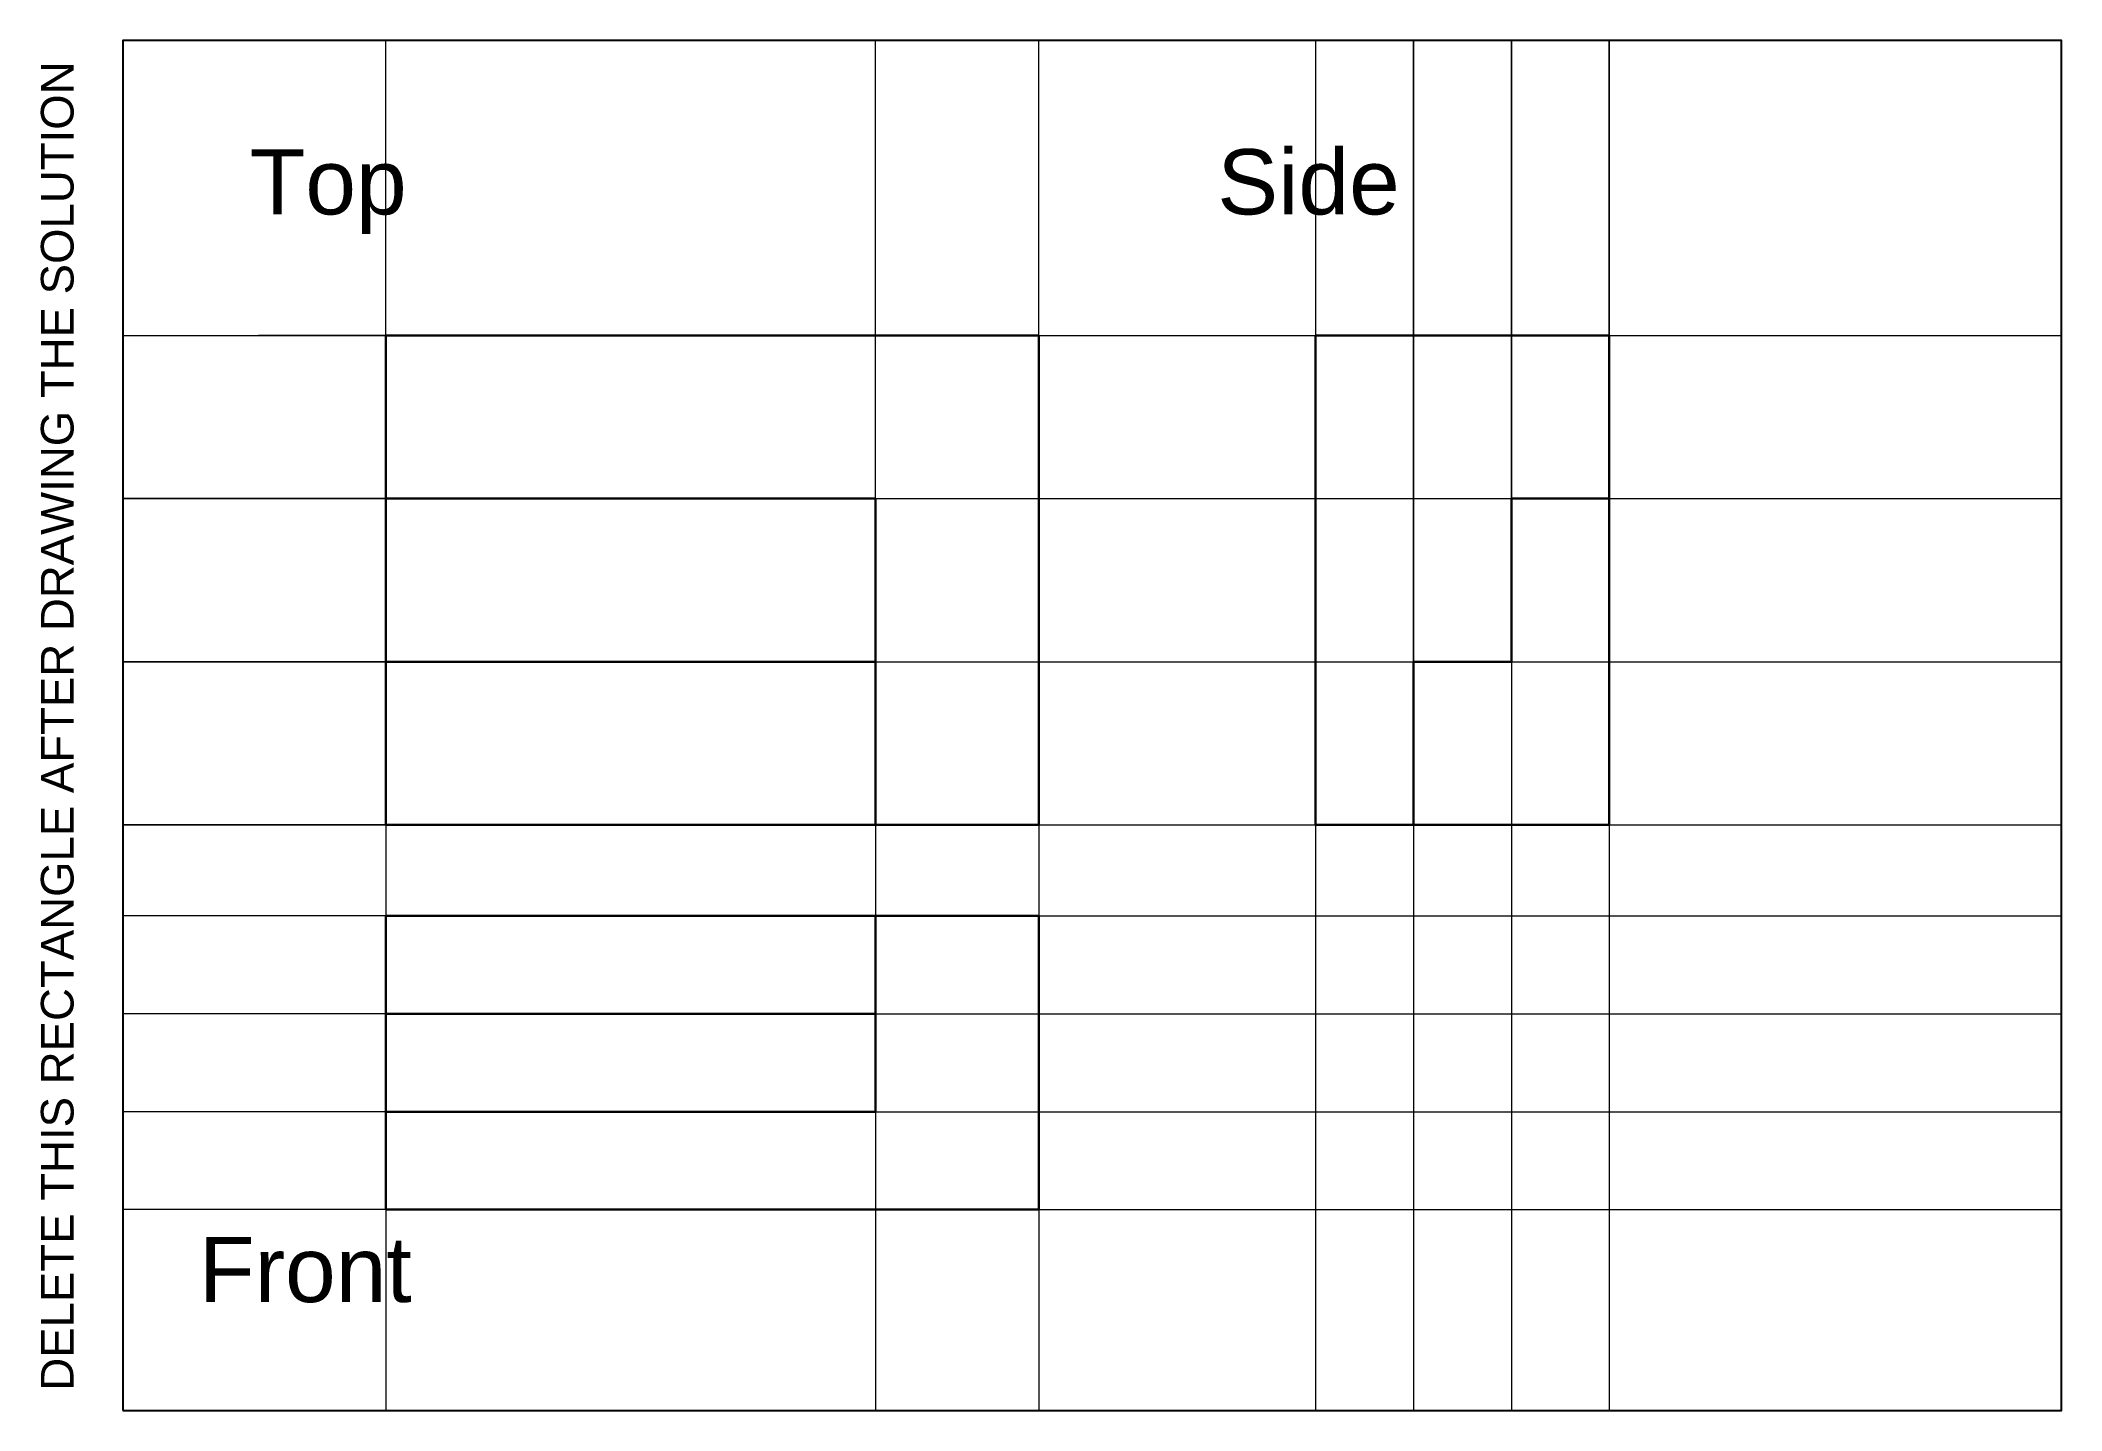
# Model space of a CAD drawing. Header units: millimetres. Extents: x -13 to 297, y 0 to 210.
import ezdxf

# ---------------------------------------------------------------- set-up
doc = ezdxf.new("R2010")
doc.units = ezdxf.units.MM
doc.layers.add('Comments', color=10, linetype='Continuous', lineweight=13, plot=False)
doc.layers.add('thick continuous', color=7, linetype='Continuous', lineweight=30)
doc.styles.get("Standard").update_dxf_attribs({"font": 'arial.ttf'})

msp = doc.modelspace()

# ---------------------------------------------------------------- linework, layer by layer
msp.add_lwpolyline([(0, 0), (297, 0), (297, 210), (0, 210)], close=True)
at = {"layer": 'thick continuous', "color": 240, "lineweight": 0, "true_color": 0xed1f24}
for p, q in [((40.29, 177.98), (40.29, 210)), ((115.29, 177.98), (115.29, 210)), ((140.29, 164.77), (140.29, 210)), ((182.71, 210), (182.71, 0)), ((197.71, 114.77), (197.71, 210)), ((197.71, 210), (197.71, 0)), ((212.71, 139.77), (212.71, 210)), ((212.71, 210), (212.71, 0)), ((227.71, 164.77), (227.71, 210)), ((227.71, 210), (227.71, 0)), ((40.29, 89.77), (40.29, 177.98)), ((115.29, 139.77), (115.29, 177.98)), ((0, 164.77), (297, 164.77)), ((140.29, 164.77), (20.75, 164.77)), ((40.29, 139.77), (0, 139.77)), ((0, 139.77), (297, 139.77)), ((115.29, 139.77), (115.29, 0)), ((40.29, 114.77), (0, 114.77)), ((0, 114.77), (297, 114.77)), ((40.29, 89.77), (0, 89.77)), ((0, 89.77), (140.29, 89.77)), ((115.29, 89.77), (40.29, 89.77)), ((40.29, 89.77), (140.29, 89.77)), ((40.29, 89.77), (40.29, 0)), ((140.29, 89.77), (297, 89.77)), ((140.29, 89.77), (140.29, 0)), ((115.29, 75.81), (0, 75.81)), ((140.29, 75.81), (297, 75.81)), ((115.29, 60.81), (0, 60.81)), ((115.29, 60.81), (297, 60.81)), ((115.29, 45.81), (0, 45.81)), ((115.29, 45.81), (297, 45.81)), ((140.29, 30.81), (0, 30.81)), ((140.29, 30.81), (297, 30.81))]:
    msp.add_line(p, q, dxfattribs=at)
at = {"layer": 'thick continuous'}
for p, q in [((40.29, 164.77), (140.29, 164.77)), ((40.29, 89.77), (40.29, 164.77)), ((40.29, 164.77), (40.29, 139.77)), ((140.29, 164.77), (140.29, 89.77)), ((182.71, 164.77), (227.71, 164.77)), ((182.71, 89.77), (182.71, 164.77)), ((227.71, 164.77), (227.71, 139.77)), ((115.29, 139.77), (40.29, 139.77)), ((115.29, 89.77), (115.29, 139.77)), ((227.71, 139.77), (212.71, 139.77)), ((212.71, 139.77), (212.71, 114.77)), ((227.71, 139.77), (227.71, 89.77)), ((40.29, 114.77), (115.29, 114.77)), ((212.71, 114.77), (197.71, 114.77)), ((197.71, 114.77), (197.71, 89.77)), ((140.29, 89.77), (40.29, 89.77)), ((140.29, 89.77), (115.29, 89.77)), ((197.71, 89.77), (182.71, 89.77)), ((227.71, 89.77), (197.71, 89.77)), ((140.29, 75.81), (40.29, 75.81)), ((40.29, 75.81), (40.29, 30.81)), ((115.29, 45.81), (115.29, 75.81)), ((140.29, 30.81), (140.29, 75.81)), ((40.29, 45.81), (40.29, 60.81)), ((40.29, 60.81), (115.29, 60.81)), ((40.29, 45.81), (115.29, 45.81)), ((40.29, 30.81), (140.29, 30.81)), ((140.29, 30.81), (115.29, 30.81))]:
    msp.add_line(p, q, dxfattribs=at)

# ---------------------------------------------------------------- texts
at = {"layer": 'Comments'}
msp.add_text('DELETE THIS RECTANGLE AFTER DRAWING THE SOLUTION', height=5, rotation=90, dxfattribs=at).set_placement((-7.57, 3.05))
at = {"layer": 'thick continuous', "color": 240, "lineweight": 0, "true_color": 0xed1f24, "insert": (0, 210), "char_height": 10, "attachment_point": 1}
msp.add_mtext_dynamic_manual_height_columns('{\\C256;    \\P     Top                                Side\\P\\P\\P\\P\\P\\P\\P\\P\\P                                       \\P   Front}', width=297, gutter_width=12.5, heights=[0], dxfattribs=at)

doc.saveas('drawing.dxf')
